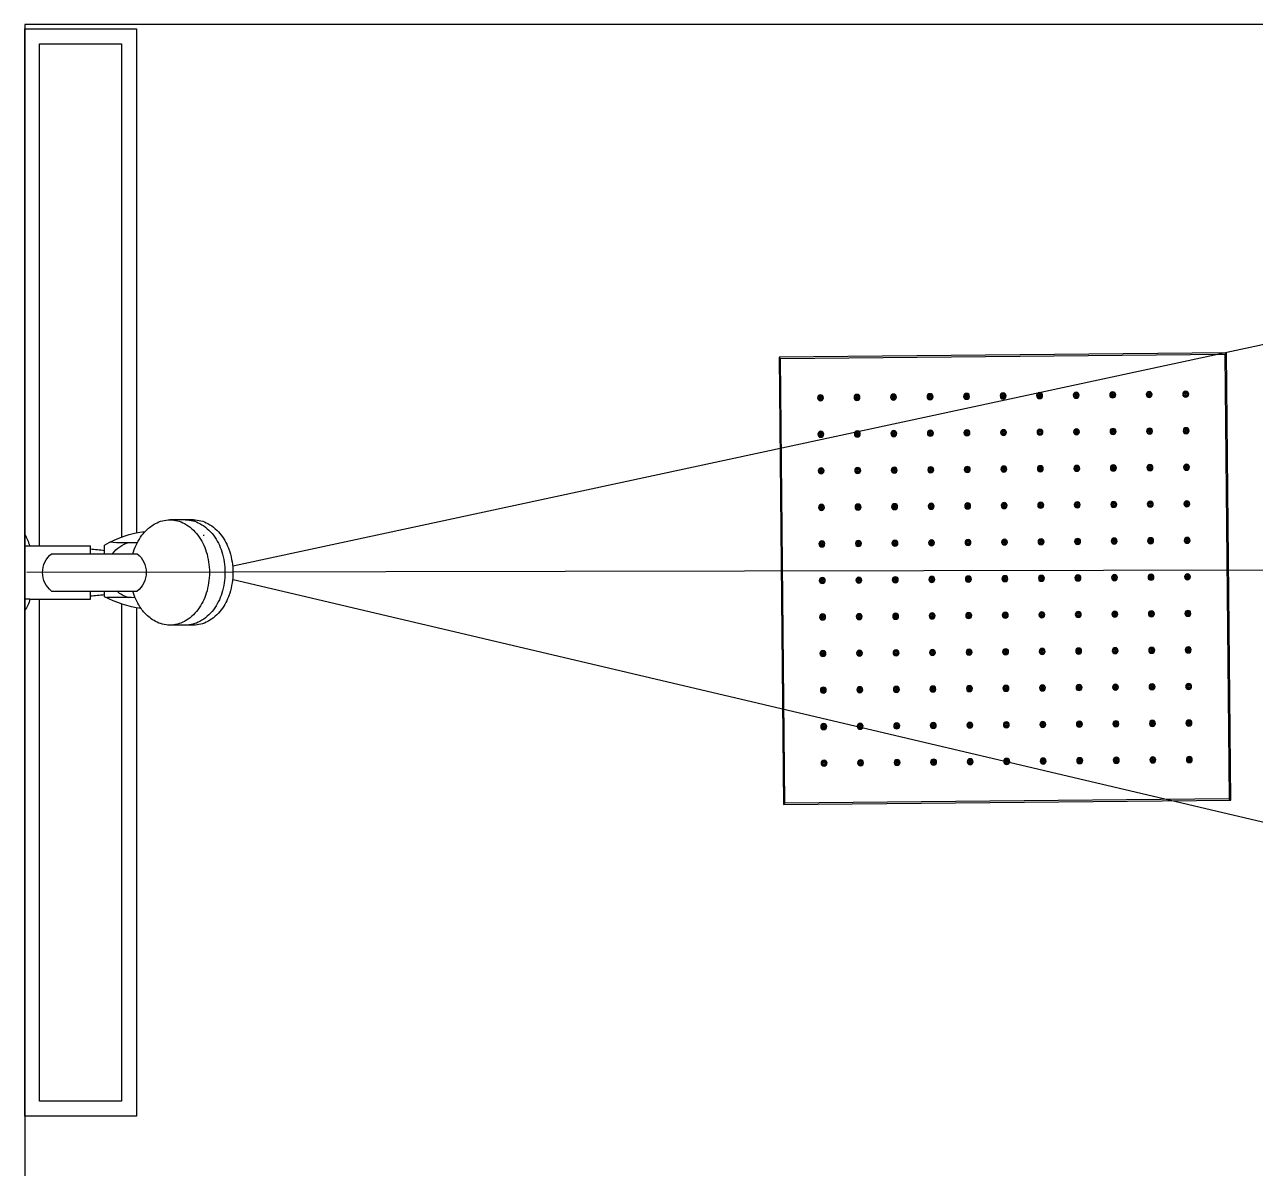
# Model space of a CAD drawing. Extents: x -678889171 to 586587, y -792238163 to 335485.
# Drawn here: x 83745 to 84570, y 52035 to 52802 of the extents above; entities that cross this region are included whole.
import ezdxf
from ezdxf.enums import TextEntityAlignment as Align

# ---------------------------------------------------------------- set-up
doc = ezdxf.new("R2010")
doc.units = 0
doc.header["$MEASUREMENT"] = 0
doc.set_wipeout_variables(frame=1)
for name, color, linetype in [('XR-A-9TH-FLOOR$0$A-WALL', 252, 'Continuous'), ('XR-A-TYP34$0$XR-A-TYP-3-4-6-8-10$0$A-FURN-SANT', 252, 'Continuous'), ('XR-A-TYP34$0$XR-A-TYP-3-4-6-8-10$0$A-WALL', 252, 'Continuous'), ('XR-A-TYP34$0$XR-A-TYP-3-4-6-8-10$0$XREF_3BR$0$WC-SERIAL', 252, 'Continuous')]:
    doc.layers.add(name, color=color, linetype=linetype)
doc.styles.add('XR-A-TYP34$0$XR-A-TYP-3-4-6-8-10$0$XREF_3BR$0$Standard', font='arial.ttf')

# ---------------------------------------------------------------- blocks, each defined once
blk = doc.blocks.new('XR-A-TYP34$0$XR-A-TYP-3-4-6-8-10$0$XREF_3BR$0$XREF-1BA$0$11TH FLOOR PLAN EAST TOWER$0$11TH TO 17TH FLOOR PLAN EAST TOWER$0$CEILING SHOWER')
at = {"layer": 'XR-A-TYP34$0$XR-A-TYP-3-4-6-8-10$0$A-FURN-SANT'}
for p, q in [((0, 30), (30, 30)), ((0, 0), (0, 30)), ((0, 30), (0.1, 29.9)), ((0.1, 29.9), (0.1, 0.1)), ((29.9, 29.9), (0.1, 29.9)), ((30, 30), (29.9, 29.9)), ((29.9, 0.1), (29.9, 29.9)), ((30, 30), (30, 0)), ((0.1, 0.1), (0, 0)), ((30, 0), (0, 0)), ((0.1, 0.1), (29.9, 0.1)), ((29.9, 0.1), (30, 0))]:
    blk.add_line(p, q, dxfattribs=at)
for centre, radius in [((2.75, 27.25), 0.2), ((2.75, 27.25), 0.175), ((2.75, 27.25), 0.125), ((2.75, 27.25), 0.05), ((5.2, 27.25), 0.2), ((5.2, 27.25), 0.175), ((5.2, 27.25), 0.125), ((5.2, 27.25), 0.05), ((7.65, 27.25), 0.2), ((7.65, 27.25), 0.175), ((7.65, 27.25), 0.125), ((7.65, 27.25), 0.05), ((10.1, 27.25), 0.2), ((10.1, 27.25), 0.175), ((10.1, 27.25), 0.125), ((10.1, 27.25), 0.05), ((12.55, 27.25), 0.2), ((12.55, 27.25), 0.175), ((12.55, 27.25), 0.125), ((12.55, 27.25), 0.05), ((15, 27.25), 0.2), ((15, 27.25), 0.175), ((15, 27.25), 0.125), ((15, 27.25), 0.05), ((17.45, 27.25), 0.2), ((17.45, 27.25), 0.175), ((17.45, 27.25), 0.125), ((17.45, 27.25), 0.05), ((19.9, 27.25), 0.2), ((19.9, 27.25), 0.175), ((19.9, 27.25), 0.125), ((19.9, 27.25), 0.05), ((22.35, 27.25), 0.2), ((22.35, 27.25), 0.175), ((22.35, 27.25), 0.125), ((22.35, 27.25), 0.05), ((24.8, 27.25), 0.2), ((24.8, 27.25), 0.175), ((24.8, 27.25), 0.125), ((24.8, 27.25), 0.05), ((27.25, 27.25), 0.2), ((27.25, 27.25), 0.175), ((27.25, 27.25), 0.125), ((27.25, 27.25), 0.05), ((2.75, 24.8), 0.2), ((2.75, 24.8), 0.175), ((2.75, 24.8), 0.125), ((2.75, 24.8), 0.05), ((5.2, 24.8), 0.2), ((5.2, 24.8), 0.175), ((5.2, 24.8), 0.125), ((5.2, 24.8), 0.05), ((7.65, 24.8), 0.2), ((7.65, 24.8), 0.175), ((7.65, 24.8), 0.125), ((7.65, 24.8), 0.05), ((10.1, 24.8), 0.2), ((10.1, 24.8), 0.175), ((10.1, 24.8), 0.125), ((10.1, 24.8), 0.05), ((12.55, 24.8), 0.2), ((12.55, 24.8), 0.175), ((12.55, 24.8), 0.125), ((12.55, 24.8), 0.05), ((15, 24.8), 0.2), ((15, 24.8), 0.175), ((15, 24.8), 0.125), ((15, 24.8), 0.05), ((17.45, 24.8), 0.2), ((17.45, 24.8), 0.175), ((17.45, 24.8), 0.125), ((17.45, 24.8), 0.05), ((19.9, 24.8), 0.2), ((19.9, 24.8), 0.175), ((19.9, 24.8), 0.125), ((19.9, 24.8), 0.05), ((22.35, 24.8), 0.2), ((22.35, 24.8), 0.175), ((22.35, 24.8), 0.125), ((22.35, 24.8), 0.05), ((24.8, 24.8), 0.2), ((24.8, 24.8), 0.175), ((24.8, 24.8), 0.125), ((24.8, 24.8), 0.05), ((27.25, 24.8), 0.2), ((27.25, 24.8), 0.175), ((27.25, 24.8), 0.125), ((27.25, 24.8), 0.05), ((2.75, 22.35), 0.2), ((2.75, 22.35), 0.175), ((2.75, 22.35), 0.125), ((2.75, 22.35), 0.05), ((5.2, 22.35), 0.2), ((5.2, 22.35), 0.175), ((5.2, 22.35), 0.125), ((5.2, 22.35), 0.05), ((7.65, 22.35), 0.2), ((7.65, 22.35), 0.175), ((7.65, 22.35), 0.125), ((7.65, 22.35), 0.05), ((10.1, 22.35), 0.2), ((10.1, 22.35), 0.175), ((10.1, 22.35), 0.125), ((10.1, 22.35), 0.05), ((12.55, 22.35), 0.2), ((12.55, 22.35), 0.175), ((12.55, 22.35), 0.125), ((12.55, 22.35), 0.05), ((15, 22.35), 0.2), ((15, 22.35), 0.175), ((15, 22.35), 0.125), ((15, 22.35), 0.05), ((17.45, 22.35), 0.2), ((17.45, 22.35), 0.175), ((17.45, 22.35), 0.125), ((17.45, 22.35), 0.05), ((19.9, 22.35), 0.2), ((19.9, 22.35), 0.175), ((19.9, 22.35), 0.125), ((19.9, 22.35), 0.05), ((22.35, 22.35), 0.2), ((22.35, 22.35), 0.175), ((22.35, 22.35), 0.125), ((22.35, 22.35), 0.05), ((24.8, 22.35), 0.2), ((24.8, 22.35), 0.175), ((24.8, 22.35), 0.125), ((24.8, 22.35), 0.05), ((27.25, 22.35), 0.2), ((27.25, 22.35), 0.175), ((27.25, 22.35), 0.125), ((27.25, 22.35), 0.05), ((2.75, 19.9), 0.2), ((2.75, 19.9), 0.175), ((2.75, 19.9), 0.125), ((2.75, 19.9), 0.05), ((5.2, 19.9), 0.2), ((5.2, 19.9), 0.175), ((5.2, 19.9), 0.125), ((5.2, 19.9), 0.05), ((7.65, 19.9), 0.2), ((7.65, 19.9), 0.175), ((7.65, 19.9), 0.125), ((7.65, 19.9), 0.05), ((10.1, 19.9), 0.2), ((10.1, 19.9), 0.175), ((10.1, 19.9), 0.125), ((10.1, 19.9), 0.05), ((12.55, 19.9), 0.2), ((12.55, 19.9), 0.175), ((12.55, 19.9), 0.125), ((12.55, 19.9), 0.05), ((15, 19.9), 0.2), ((15, 19.9), 0.175), ((15, 19.9), 0.125), ((15, 19.9), 0.05), ((17.45, 19.9), 0.2), ((17.45, 19.9), 0.175), ((17.45, 19.9), 0.125), ((17.45, 19.9), 0.05), ((19.9, 19.9), 0.2), ((19.9, 19.9), 0.175), ((19.9, 19.9), 0.125), ((19.9, 19.9), 0.05), ((22.35, 19.9), 0.2), ((22.35, 19.9), 0.175), ((22.35, 19.9), 0.125), ((22.35, 19.9), 0.05), ((24.8, 19.9), 0.2), ((24.8, 19.9), 0.175), ((24.8, 19.9), 0.125), ((24.8, 19.9), 0.05), ((27.25, 19.9), 0.2), ((27.25, 19.9), 0.175), ((27.25, 19.9), 0.125), ((27.25, 19.9), 0.05), ((2.75, 17.45), 0.2), ((2.75, 17.45), 0.175), ((2.75, 17.45), 0.125), ((2.75, 17.45), 0.05), ((5.2, 17.45), 0.2), ((5.2, 17.45), 0.175), ((5.2, 17.45), 0.125), ((5.2, 17.45), 0.05), ((7.65, 17.45), 0.2), ((7.65, 17.45), 0.175), ((7.65, 17.45), 0.125), ((7.65, 17.45), 0.05), ((10.1, 17.45), 0.2), ((10.1, 17.45), 0.175), ((10.1, 17.45), 0.125), ((10.1, 17.45), 0.05), ((12.55, 17.45), 0.2), ((12.55, 17.45), 0.175), ((12.55, 17.45), 0.125), ((12.55, 17.45), 0.05), ((15, 17.45), 0.2), ((15, 17.45), 0.175), ((15, 17.45), 0.125), ((15, 17.45), 0.05), ((17.45, 17.45), 0.2), ((17.45, 17.45), 0.175), ((17.45, 17.45), 0.125), ((17.45, 17.45), 0.05), ((19.9, 17.45), 0.2), ((19.9, 17.45), 0.175), ((19.9, 17.45), 0.125), ((19.9, 17.45), 0.05), ((22.35, 17.45), 0.2), ((22.35, 17.45), 0.175), ((22.35, 17.45), 0.125), ((22.35, 17.45), 0.05), ((24.8, 17.45), 0.2), ((24.8, 17.45), 0.175), ((24.8, 17.45), 0.125), ((24.8, 17.45), 0.05), ((27.25, 17.45), 0.2), ((27.25, 17.45), 0.175), ((27.25, 17.45), 0.125), ((27.25, 17.45), 0.05), ((2.75, 15), 0.2), ((2.75, 15), 0.175), ((2.75, 15), 0.125), ((2.75, 15), 0.05), ((5.2, 15), 0.2), ((5.2, 15), 0.175), ((5.2, 15), 0.125), ((5.2, 15), 0.05), ((7.65, 15), 0.2), ((7.65, 15), 0.175), ((7.65, 15), 0.125), ((7.65, 15), 0.05), ((10.1, 15), 0.2), ((10.1, 15), 0.175), ((10.1, 15), 0.125), ((10.1, 15), 0.05), ((12.55, 15), 0.2), ((12.55, 15), 0.175), ((12.55, 15), 0.125), ((12.55, 15), 0.05), ((15, 15), 0.2), ((15, 15), 0.175), ((15, 15), 0.125), ((15, 15), 0.05), ((17.45, 15), 0.2), ((17.45, 15), 0.175), ((17.45, 15), 0.125), ((17.45, 15), 0.05), ((19.9, 15), 0.2), ((19.9, 15), 0.175), ((19.9, 15), 0.125), ((19.9, 15), 0.05), ((22.35, 15), 0.2), ((22.35, 15), 0.175), ((22.35, 15), 0.125), ((22.35, 15), 0.05), ((24.8, 15), 0.2), ((24.8, 15), 0.175), ((24.8, 15), 0.125), ((24.8, 15), 0.05), ((27.25, 15), 0.2), ((27.25, 15), 0.175), ((27.25, 15), 0.125), ((27.25, 15), 0.05), ((2.75, 12.55), 0.2), ((2.75, 12.55), 0.175), ((2.75, 12.55), 0.125), ((2.75, 12.55), 0.05), ((5.2, 12.55), 0.2), ((5.2, 12.55), 0.175), ((5.2, 12.55), 0.125), ((5.2, 12.55), 0.05), ((7.65, 12.55), 0.2), ((7.65, 12.55), 0.175), ((7.65, 12.55), 0.125), ((7.65, 12.55), 0.05), ((10.1, 12.55), 0.2), ((10.1, 12.55), 0.175), ((10.1, 12.55), 0.125), ((10.1, 12.55), 0.05), ((12.55, 12.55), 0.2), ((12.55, 12.55), 0.175), ((12.55, 12.55), 0.125), ((12.55, 12.55), 0.05), ((15, 12.55), 0.2), ((15, 12.55), 0.175), ((15, 12.55), 0.125), ((15, 12.55), 0.05), ((17.45, 12.55), 0.2), ((17.45, 12.55), 0.175), ((17.45, 12.55), 0.125), ((17.45, 12.55), 0.05), ((19.9, 12.55), 0.2), ((19.9, 12.55), 0.175), ((19.9, 12.55), 0.125), ((19.9, 12.55), 0.05), ((22.35, 12.55), 0.2), ((22.35, 12.55), 0.175), ((22.35, 12.55), 0.125), ((22.35, 12.55), 0.05), ((24.8, 12.55), 0.2), ((24.8, 12.55), 0.175), ((24.8, 12.55), 0.125), ((24.8, 12.55), 0.05), ((27.25, 12.55), 0.2), ((27.25, 12.55), 0.175), ((27.25, 12.55), 0.125), ((27.25, 12.55), 0.05), ((2.75, 10.1), 0.2), ((2.75, 10.1), 0.175), ((2.75, 10.1), 0.125), ((2.75, 10.1), 0.05), ((5.2, 10.1), 0.2), ((5.2, 10.1), 0.175), ((5.2, 10.1), 0.125), ((5.2, 10.1), 0.05), ((7.65, 10.1), 0.2), ((7.65, 10.1), 0.175), ((7.65, 10.1), 0.125), ((7.65, 10.1), 0.05), ((10.1, 10.1), 0.2), ((10.1, 10.1), 0.175), ((10.1, 10.1), 0.125), ((10.1, 10.1), 0.05), ((12.55, 10.1), 0.2), ((12.55, 10.1), 0.175), ((12.55, 10.1), 0.125), ((12.55, 10.1), 0.05), ((15, 10.1), 0.2), ((15, 10.1), 0.175), ((15, 10.1), 0.125), ((15, 10.1), 0.05), ((17.45, 10.1), 0.2), ((17.45, 10.1), 0.175), ((17.45, 10.1), 0.125), ((17.45, 10.1), 0.05), ((19.9, 10.1), 0.2), ((19.9, 10.1), 0.175), ((19.9, 10.1), 0.125), ((19.9, 10.1), 0.05), ((22.35, 10.1), 0.2), ((22.35, 10.1), 0.175), ((22.35, 10.1), 0.125), ((22.35, 10.1), 0.05), ((24.8, 10.1), 0.2), ((24.8, 10.1), 0.175), ((24.8, 10.1), 0.125), ((24.8, 10.1), 0.05), ((27.25, 10.1), 0.2), ((27.25, 10.1), 0.175), ((27.25, 10.1), 0.125), ((27.25, 10.1), 0.05), ((2.75, 7.65), 0.2), ((2.75, 7.65), 0.175), ((2.75, 7.65), 0.125), ((2.75, 7.65), 0.05), ((5.2, 7.65), 0.2), ((5.2, 7.65), 0.175), ((5.2, 7.65), 0.125), ((5.2, 7.65), 0.05), ((7.65, 7.65), 0.2), ((7.65, 7.65), 0.175), ((7.65, 7.65), 0.125), ((7.65, 7.65), 0.05), ((10.1, 7.65), 0.2), ((10.1, 7.65), 0.175), ((10.1, 7.65), 0.125), ((10.1, 7.65), 0.05), ((12.55, 7.65), 0.2), ((12.55, 7.65), 0.175), ((12.55, 7.65), 0.125), ((12.55, 7.65), 0.05), ((15, 7.65), 0.2), ((15, 7.65), 0.175), ((15, 7.65), 0.125), ((15, 7.65), 0.05), ((17.45, 7.65), 0.2), ((17.45, 7.65), 0.175), ((17.45, 7.65), 0.125), ((17.45, 7.65), 0.05), ((19.9, 7.65), 0.2), ((19.9, 7.65), 0.175), ((19.9, 7.65), 0.125), ((19.9, 7.65), 0.05), ((22.35, 7.65), 0.2), ((22.35, 7.65), 0.175), ((22.35, 7.65), 0.125), ((22.35, 7.65), 0.05), ((24.8, 7.65), 0.2), ((24.8, 7.65), 0.175), ((24.8, 7.65), 0.125), ((24.8, 7.65), 0.05), ((27.25, 7.65), 0.2), ((27.25, 7.65), 0.175), ((27.25, 7.65), 0.125), ((27.25, 7.65), 0.05), ((2.75, 5.2), 0.2), ((2.75, 5.2), 0.175), ((2.75, 5.2), 0.125), ((2.75, 5.2), 0.05), ((5.2, 5.2), 0.2), ((5.2, 5.2), 0.175), ((5.2, 5.2), 0.125), ((5.2, 5.2), 0.05), ((7.65, 5.2), 0.2), ((7.65, 5.2), 0.175), ((7.65, 5.2), 0.125), ((7.65, 5.2), 0.05), ((10.1, 5.2), 0.2), ((10.1, 5.2), 0.175), ((10.1, 5.2), 0.125), ((10.1, 5.2), 0.05), ((12.55, 5.2), 0.2), ((12.55, 5.2), 0.175), ((12.55, 5.2), 0.125), ((12.55, 5.2), 0.05), ((15, 5.2), 0.2), ((15, 5.2), 0.175), ((15, 5.2), 0.125), ((15, 5.2), 0.05), ((17.45, 5.2), 0.2), ((17.45, 5.2), 0.175), ((17.45, 5.2), 0.125), ((17.45, 5.2), 0.05), ((19.9, 5.2), 0.2), ((19.9, 5.2), 0.175), ((19.9, 5.2), 0.125), ((19.9, 5.2), 0.05), ((22.35, 5.2), 0.2), ((22.35, 5.2), 0.175), ((22.35, 5.2), 0.125), ((22.35, 5.2), 0.05), ((24.8, 5.2), 0.2), ((24.8, 5.2), 0.175), ((24.8, 5.2), 0.125), ((24.8, 5.2), 0.05), ((27.25, 5.2), 0.2), ((27.25, 5.2), 0.175), ((27.25, 5.2), 0.125), ((27.25, 5.2), 0.05), ((2.75, 2.75), 0.2), ((2.75, 2.75), 0.175), ((2.75, 2.75), 0.125), ((2.75, 2.75), 0.05), ((5.2, 2.75), 0.2), ((5.2, 2.75), 0.175), ((5.2, 2.75), 0.125), ((5.2, 2.75), 0.05), ((7.65, 2.75), 0.2), ((7.65, 2.75), 0.175), ((7.65, 2.75), 0.125), ((7.65, 2.75), 0.05), ((10.1, 2.75), 0.2), ((10.1, 2.75), 0.175), ((10.1, 2.75), 0.125), ((10.1, 2.75), 0.05), ((12.55, 2.75), 0.2), ((12.55, 2.75), 0.175), ((12.55, 2.75), 0.125), ((12.55, 2.75), 0.05), ((15, 2.75), 0.2), ((15, 2.75), 0.175), ((15, 2.75), 0.125), ((15, 2.75), 0.05), ((17.45, 2.75), 0.2), ((17.45, 2.75), 0.175), ((17.45, 2.75), 0.125), ((17.45, 2.75), 0.05), ((19.9, 2.75), 0.2), ((19.9, 2.75), 0.175), ((19.9, 2.75), 0.125), ((19.9, 2.75), 0.05), ((22.35, 2.75), 0.2), ((22.35, 2.75), 0.175), ((22.35, 2.75), 0.125), ((22.35, 2.75), 0.05), ((24.8, 2.75), 0.2), ((24.8, 2.75), 0.175), ((24.8, 2.75), 0.125), ((24.8, 2.75), 0.05), ((27.25, 2.75), 0.2), ((27.25, 2.75), 0.175), ((27.25, 2.75), 0.125), ((27.25, 2.75), 0.05)]:
    blk.add_circle(centre, radius, dxfattribs=at)
blk = doc.blocks.new('XR-A-TYP34$0$XR-A-TYP-3-4-6-8-10$0$XREF_3BR$0$Ct370p')
at = {"layer": 'XR-A-TYP34$0$XR-A-TYP-3-4-6-8-10$0$XREF_3BR$0$WC-SERIAL', "style": 'XR-A-TYP34$0$XR-A-TYP-3-4-6-8-10$0$XREF_3BR$0$Standard', "flags": 3}
blk.add_attdef('SERIAL', text='', height=0.0236, dxfattribs=at).set_placement((0.01305, 0.05452), align=Align.TOP_CENTER)
blk.add_wipeout([(-0.02839, -0.08167), (-0.0328, -0.08765), (-0.03531, -0.09738), (-0.03514, -0.10001), (-0.03531, -0.11311), (-0.03467, -0.11813), (-0.03399, -0.12026), (-0.0317, -0.12467), (-0.03049, -0.12638), (-0.02835, -0.12887), (-0.02497, -0.13185), (-0.02137, -0.13423), (-0.01732, -0.13625), (-0.00704, -0.13908), (0, -0.13961), (0.00562, -0.13927), (0.01392, -0.1375), (0.02019, -0.13489), (0.02233, -0.13365), (0.02567, -0.1313), (0.02749, -0.12972), (0.02936, -0.12776), (0.03178, -0.12455), (0.0328, -0.12283), (0.03389, -0.12053), (0.03467, -0.11813), (0.03505, -0.11632), (0.03523, -0.11492), (0.03526, -0.09885), (0.03517, -0.09501), (0.03433, -0.09118), (0.03357, -0.08921), (0.0328, -0.08765), (0.03045, -0.08406), (0.02856, -0.08184), (0.02631, -0.07971), (0.02414, -0.07804), (0.02324, -0.07302), (0.02212, -0.06843), (0.02124, -0.06544), (0.02019, -0.06234), (0.01911, -0.0595), (0.01638, -0.05347), (0.01479, -0.05347), (0.01573, -0.04402), (0.01788, -0.04402), (0.01788, -0.00342), (0.02012, -0.00284), (0.02193, -0.00215), (0.02193, -0.00215), (0.024, -0.00107), (0.02558, 0), (-0.02558, 0), (-0.02379, -0.00099), (-0.02185, -0.00187), (-0.02058, -0.00236), (-0.02058, -0.00236), (-0.01946, -0.00272), (-0.01788, -0.00315), (-0.01788, -0.04402), (-0.01573, -0.04402), (-0.01558, -0.04587), (-0.01549, -0.04692), (-0.01532, -0.04875), (-0.01517, -0.0502), (-0.01505, -0.05126), (-0.01479, -0.05347), (-0.01828, -0.05347), (-0.01938, -0.05537), (-0.02081, -0.05806), (-0.0225, -0.06171), (-0.02405, -0.06572), (-0.02488, -0.06823), (-0.02544, -0.07017), (-0.02593, -0.07205), (-0.02634, -0.07384), (-0.02667, -0.07547), (-0.02705, -0.07771), (-0.02723, -0.07895), (-0.02744, -0.08073)]).dxf.layer = 'XR-A-TYP34$0$XR-A-TYP-3-4-6-8-10$0$A-FURN-SANT'
at = {"layer": 'XR-A-TYP34$0$XR-A-TYP-3-4-6-8-10$0$A-FURN-SANT'}
for p, q in [((-0.01788, 0.00005), (-0.01788, -0.00315)), ((0.01788, -0.00342), (0.01788, 0)), ((-0.01788, -0.00315), (-0.01788, -0.04402)), ((0.01788, -0.00342), (0.01788, -0.04402)), ((-0.01254, -0.01794), (-0.01254, -0.04402)), ((0.01254, -0.01794), (0.01254, -0.04402)), ((-0.01573, -0.04402), (-0.01788, -0.04402)), ((-0.01254, -0.04402), (-0.01573, -0.04402)), ((-0.01254, -0.04402), (-0.01254, -0.04489)), ((-0.01254, -0.04489), (-0.01254, -0.07258)), ((0.01573, -0.04402), (0.01254, -0.04402)), ((0.01254, -0.04402), (0.01254, -0.04489)), ((0.01254, -0.04489), (0.01254, -0.07258)), ((0.01788, -0.04402), (0.01573, -0.04402)), ((-0.01254, -0.07258), (-0.01254, -0.07552)), ((0.01254, -0.07258), (0.01254, -0.07552)), ((-0.03531, -0.11311), (-0.03531, -0.09738)), ((0.03531, -0.11311), (0.03531, -0.09738)), ((-0.025, -0.11971), (-0.025, -0.12029))]:
    blk.add_line(p, q, dxfattribs=at)
for points in [[(-0.02558, 0, 0.077689), (-0.01788, -0.00315)], [(0.01788, -0.00342, 0.114656), (0.02558, 0, -2.040379)], [(-0.01573, -0.04402, 0.011754), (-0.01479, -0.05347, 0.871529)], [(0.01573, -0.04402, -0.011754), (0.01479, -0.05347, -0.871529)], [(-0.01463, -0.05347), (-0.01828, -0.05347, 0.109472), (-0.02744, -0.08073, 0.086388)], [(-0.0199, -0.07545, 0.02661), (-0.02023, -0.05693, 42.430898)], [(-0.01254, -0.05347), (-0.01463, -0.05347, 0.161895)], [(0.01479, -0.05347), (0.01254, -0.05347, 0.161895)], [(0.01638, -0.05347), (0.01479, -0.05347, 0.161895)], [(0.02414, -0.07804, 0.079947), (0.01638, -0.05347, -0.237182)], [(0.01694, -0.07408, -0.017041), (0.01678, -0.05509, -135.175436)], [(-0.01254, -0.05897, 0.178938), (-0.02004, -0.06986, -7.981732)], [(0.01692, -0.06986, 0.122998), (0.01254, -0.06172, -7.981732)], [(-0.01254, -0.07258, 0.007696), (-0.01392, -0.07299, 0.085827), (-0.02497, -0.07864, 0.02845), (-0.02744, -0.08073, 0.126727)], [(0.02414, -0.07804, 0.078791), (0.01392, -0.07299, 0.007696), (0.01254, -0.07258, 0.075508)], [(-0.02744, -0.08073, 0.011783), (-0.02839, -0.08167, 0.065531), (-0.0328, -0.08765, 0.126727), (-0.03531, -0.09738, 0.126727)], [(0.03531, -0.09738, 0.126727), (0.0328, -0.08765, 0.075666), (0.02758, -0.08086, 0.030149), (0.02497, -0.07864, 0.006989), (0.02414, -0.07804, 0.007696)], [(-0.03531, -0.09738, 0.126727), (-0.0328, -0.10711, 0.106057), (-0.02497, -0.11612, 0.085827), (-0.01392, -0.12177, 0.075508), (0, -0.12388, 0.075508), (0.01392, -0.12177, 0.085827), (0.02497, -0.11612, 0.106057), (0.0328, -0.10711, 0.126727), (0.03531, -0.09738, 0.126727)], [(0.03526, -0.09885, 0.018272), (0.03531, -0.09738, 0.126727)], [(-0.03531, -0.10781, 0.126727), (-0.0328, -0.11754, 0.106057), (-0.02497, -0.12656, 0.085827), (-0.01392, -0.13221, 0.075508), (0, -0.13432, 0.075508), (0.01392, -0.13221, 0.085827), (0.02497, -0.12656, 0.106057), (0.0328, -0.11754, 0.126727), (0.03531, -0.10781, 0.126727)], [(-0.03531, -0.11311, 0.126727), (-0.0328, -0.12283, 0.106057), (-0.02497, -0.13185, 0.07797), (-0.015, -0.13714, 0.007804), (-0.01392, -0.1375, 0.075508), (0, -0.13961, 0.075508), (0.01392, -0.1375, 0.007804), (0.015, -0.13714, 0.07797), (0.02497, -0.13185, 0.106057), (0.0328, -0.12283, 0.126727), (0.03531, -0.11311, 0.126727)]]:
    blk.add_lwpolyline(points, format="xyb", dxfattribs=at)
blk.add_lwpolyline([(0.02558, 0), (-0.02558, 0)], dxfattribs=at)
for centre, start, end in [((0, -0.02825), 39.41825, 140.58175), ((0, -0.06522), 219.41825, 320.58175)]:
    blk.add_arc(centre, 0.01623, start, end, dxfattribs=at)
blk.add_point((0, 0), dxfattribs=at)
blk.add_point((0, 0), dxfattribs=at)
blk = doc.blocks.new('XR-A-TYP34')
at = {"layer": 'XR-A-TYP34$0$XR-A-TYP-3-4-6-8-10$0$A-FURN-SANT', "extrusion": (1.91581e-10, -2.95419e-09, 1), "elevation": 0}
blk.add_lwpolyline([(88361.02, 39277.11), (86664.9, 38912.71), (88360.99, 38513.61)], dxfattribs=at)
at = {"layer": 'XR-A-TYP34$0$XR-A-TYP-3-4-6-8-10$0$A-WALL'}
blk.add_line((88515.3, 39280), (86545, 39280), dxfattribs=at)
at = {"layer": 'XR-A-TYP34$0$XR-A-TYP-3-4-6-8-10$0$A-FURN-SANT', "extrusion": (1.91236e-10, -2.88356e-09, 1), "xscale": -9.999998164084374, "yscale": 9.999998164084374, "zscale": 9.999998164084374, "rotation": 0.5621564047264549}
blk.add_blockref('XR-A-TYP34$0$XR-A-TYP-3-4-6-8-10$0$XREF_3BR$0$XREF-1BA$0$11TH FLOOR PLAN EAST TOWER$0$11TH TO 17TH FLOOR PLAN EAST TOWER$0$CEILING SHOWER', (87353.88, 38760, 0), dxfattribs=at)
blk.add_wipeout([(86545.03, 39277.18), (86545, 38548.22), (86620, 38548.23), (86620.03, 39277.19)]).translate(0, 0, 0).dxf.layer = 'XR-A-TYP34$0$XR-A-TYP-3-4-6-8-10$0$A-FURN-SANT'
blk.add_wipeout([(86545.03, 39277.18), (86545, 38548.22), (86620, 38548.23), (86620.03, 39277.19)]).translate(0, 0, 0).dxf.layer = 'XR-A-TYP34$0$XR-A-TYP-3-4-6-8-10$0$A-FURN-SANT'
at = {"layer": 'XR-A-TYP34$0$XR-A-TYP-3-4-6-8-10$0$A-FURN-SANT'}
blk.add_lwpolyline([(86620.03, 39277.19), (86620, 38548.23), (86545, 38548.22), (86545.03, 39277.18)], close=True, dxfattribs=at)
at = {"layer": 'XR-A-TYP34$0$XR-A-TYP-3-4-6-8-10$0$A-FURN-SANT', "elevation": 0}
blk.add_lwpolyline([(86610.03, 39267.18), (86610, 38558.23), (86555, 38558.22), (86555.03, 39267.18)], close=True, dxfattribs=at)
at = {"layer": 'XR-A-TYP34$0$XR-A-TYP-3-4-6-8-10$0$A-FURN-SANT', "extrusion": (1.76078e-10, -6.11301e-09, 1), "xscale": -1000.000000000001, "yscale": 1000.000000000001, "zscale": 1000.000000000001, "rotation": 89.98732967446172}
blk.add_blockref('XR-A-TYP34$0$XR-A-TYP-3-4-6-8-10$0$XREF_3BR$0$Ct370p', (86545.02, 38912.7, 0), dxfattribs=at)
at = {"layer": 'XR-A-TYP34$0$XR-A-TYP-3-4-6-8-10$0$A-FURN-SANT'}
blk.add_line((87671.5, 38914.69, 0), (86546.48, 38912.7, 0), dxfattribs=at)
at = {"layer": 'XR-A-TYP34$0$XR-A-TYP-3-4-6-8-10$0$A-WALL'}
blk.add_line((86545, 39280), (86545, 38091.93), dxfattribs=at)

msp = doc.modelspace()

# ---------------------------------------------------------------- block references
at = {"layer": 'XR-A-9TH-FLOOR$0$A-WALL'}
msp.add_blockref('XR-A-TYP34', (-2800.43, 13522.12), dxfattribs=at)

doc.saveas('drawing.dxf')
